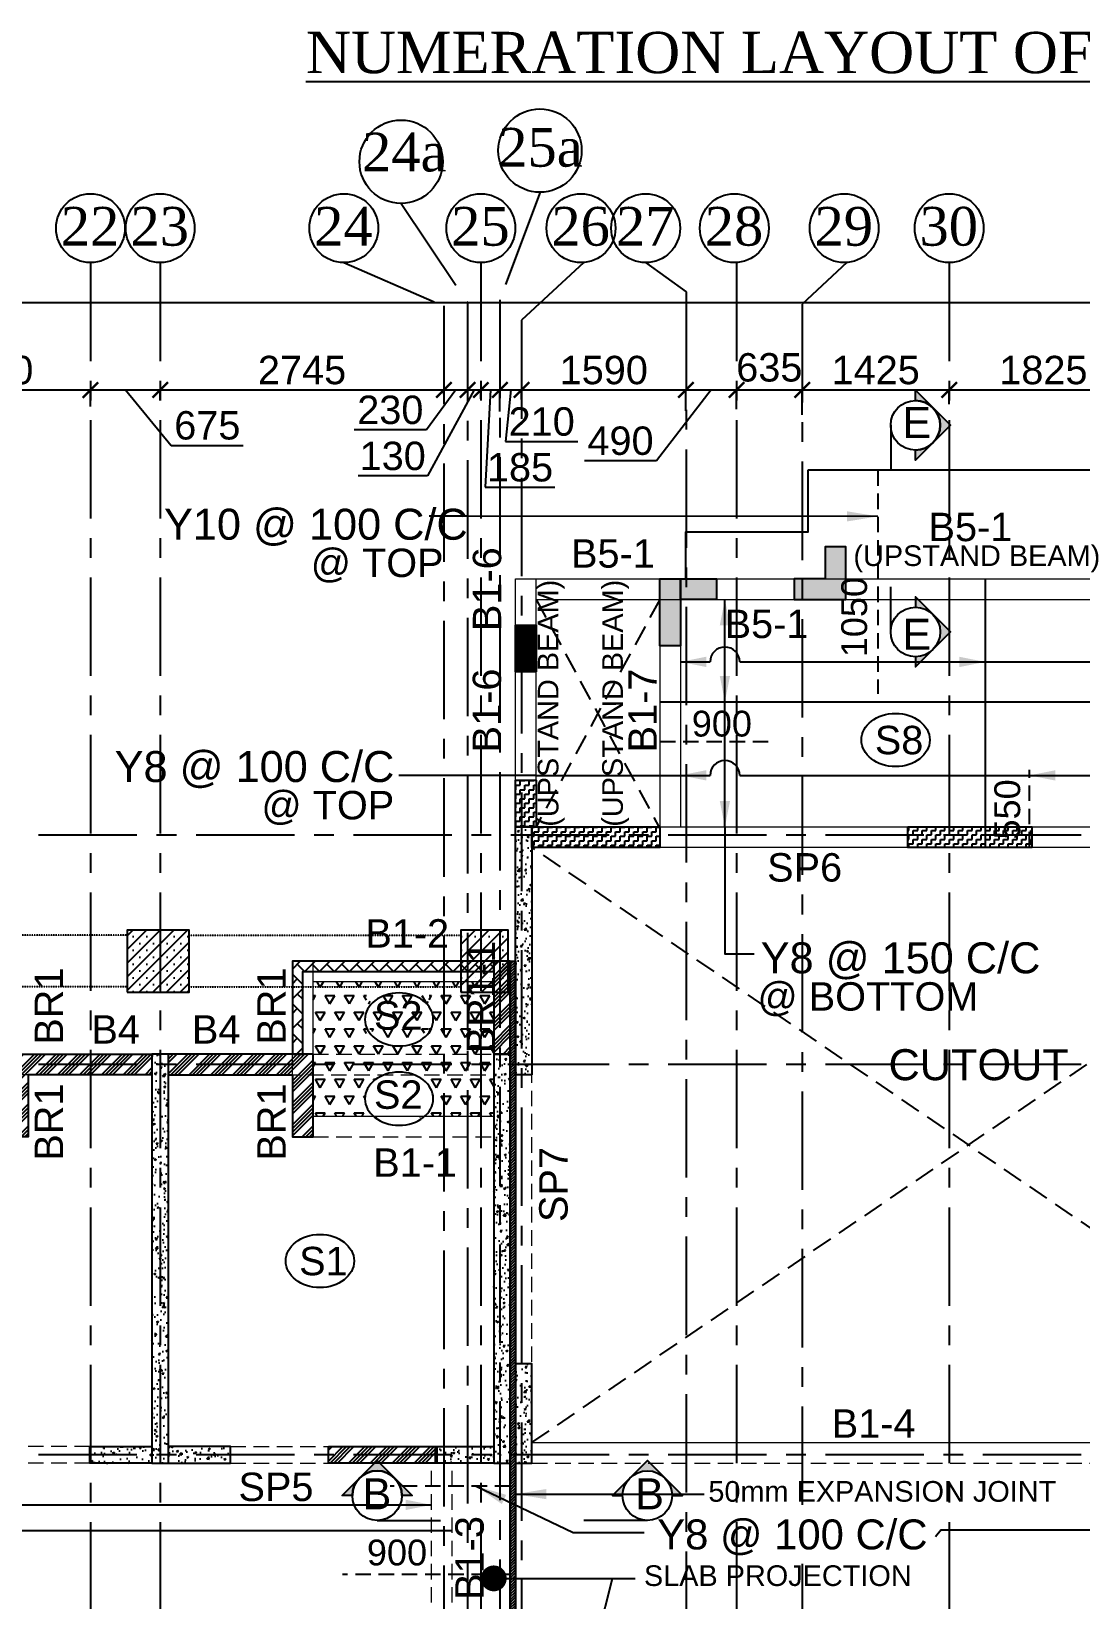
# Model space of a CAD drawing. Header units: inches. Extents: x -1898 to 127651, y -195120 to -109120.
# Drawn here: x 34045 to 44206, y -159604 to -144425 of the extents above; entities that cross this region are included whole.
import ezdxf
from ezdxf.enums import TextEntityAlignment as Align

# ---------------------------------------------------------------- set-up
doc = ezdxf.new("R2010")
doc.units = ezdxf.units.IN
doc.header["$MEASUREMENT"] = 0
for name, pattern in [('CENTER', [50.8, 31.75, -6.35, 6.35, -6.35]), ('DASHED2', [9.525, 6.35, -3.175]), ('Hidden', [3, 2, -1])]:
    doc.linetypes.add(name, pattern=pattern)
for name, color, linetype in [('1', 8, 'Continuous'), ('1 SHEET', 7, 'Continuous'), ('160 R.C. WALL HAT', 8, 'Continuous'), ('160 R.C.WALL', 6, 'Continuous'), ('2', 5, 'Continuous'), ('200 R.C. WALL', 8, 'Continuous'), ('200THK R.C WALL HAT', 253, 'Continuous'), ('4', 4, 'Continuous'), ('5', 2, 'Continuous'), ('AR-Column', 40, 'Continuous'), ('AR-Hidden', 251, 'DASHED2'), ('ARROW', 5, 'Continuous'), ('BAL. PARAPET WALL', 4, 'Continuous'), ('BEAM TEXT', 4, 'Continuous'), ('DIM', 251, 'Continuous'), ('GIRD CIR', 1, 'Continuous'), ('GIRD TEXT', 4, 'Continuous'), ('GRID', 8, 'CENTER'), ('GRID DIM', 4, 'Continuous'), ('JKEC COL', 6, 'Continuous'), ('JKEC COL HAT', 2, 'Continuous'), ('NON S.WALL HATCH', 8, 'Continuous'), ('NON STRUC R.C.WALL', 6, 'Continuous'), ('NON.STRUC.R.C.WALLS', 1, 'Continuous'), ('PARAPET WALL', 4, 'Continuous'), ('SEC TXT', 11, 'Continuous'), ('Section', 1, 'Continuous'), ('SLAB ARROW', 5, 'Continuous'), ('SLAB DIS', 32, 'Continuous'), ('SPANRAL BEAM', 3, 'Continuous'), ('SUNKEN', 8, 'Continuous'), ('TEXT-1', 3, 'Continuous')]:
    doc.layers.add(name, color=color, linetype=linetype)
for name, color, linetype, lineweight in [('BEAMS', 3, 'Continuous', 0), ('SLAB CIR', 1, 'Continuous', 25), ('SLAB REIN', 31, 'Continuous', 0), ('SLAB TXT', 3, 'Continuous', 0), ('text', 4, 'Continuous', 30)]:
    doc.layers.add(name, color=color, linetype=linetype, lineweight=lineweight)
doc.styles.add('T200', font='sanss___.ttf', dxfattribs={"height": 275})
doc.styles.add('T300', font='sanss___.ttf', dxfattribs={"height": 350})
doc.styles.add('T400', font='romantic.ttf')
doc.dimstyles.new('T 300', dxfattribs={"dimtxt": 275, "dimasz": 150, "dimexe": 1, "dimexo": 0, "dimgap": 50, "dimtad": 1, "dimdec": 0, "dimrnd": 5, "dimdsep": 46, "dimtxsty": 'T200', "dimblk": 'ARCHTICK', "dimcen": 2.5, "dimdle": 1, "dimclrd": 5, "dimclre": 253, "dimclrt": 4, "dimadec": 0, "dimazin": 0, "dimtfac": 1, "dimtdec": 0, "dimtmove": 2, "dimatfit": 3, "dimfxl": 0, "dimarcsym": 0})
pattern_1 = [(45, (2346260.05, -275504.5), (-106.066017, 106.066017), []), (45, (2346295.4, -275504.5), (-106.066017, 106.066017), []), (45, (2346330.76, -275504.5), (-106.066017, 106.066017), []), (45, (2346366.12, -275504.5), (-106.066017, 106.066017), [])]
pattern_2 = [(50, (2184721.52, 77472.34), (179.315046, -15.688034), [18.75, -206.25]), (355, (2184721.52, 77472.34), (-34.687833, 188.048033), [15, -165]), (100.4514445, (2184736.47, 77471.03), (144.627212, 172.359998), [15.935048, -175.285528]), (46.1842, (2184721.52, 77522.34), (266.810333, -41.37982), [28.125, -309.375]), (96.635635, (2184743.76, 77518.9), (233.665486, 243.52965), [23.902586, -262.92844]), (351.184164, (2184721.52, 77522.34), (233.665486, 243.52965), [22.5, -247.5]), (21, (2184746.52, 77509.84), (149.226763, -100.654723), [18.75, -206.25]), (326, (2184746.52, 77509.84), (60.828833, 181.287511), [15, -165]), (71.451445, (2184758.96, 77501.45), (210.055594, 80.632788), [15.935047, -175.285528]), (37.5, (2184721.524, 77472.34), (3.0399638, 83.2234635), [0, -163, 0, -167.5, 0, -165.625]), (7.5, (2184721.52, 77472.34), (65.7673844, 98.602928), [0, -95.5, 0, -159.25, 0, -63.125]), (327.5, (2184665.774, 77472.34), (133.455609, -5.638718), [0, -62.5, 0, -195, 0, -258.75]), (317.5, (2184640.77, 77472.34), (145.7965423, 25.0262456), [0, -81.25, 0, -129.5, 0, -183.75])]
pattern_3 = [(0, (2349960.05, -240971.21), (43.75, 43.75), [43.75, -43.75]), (90, (2350003.8, -240971.21), (-43.75, 43.75), [43.75, -43.75])]
pattern_4 = [(45, (-131825.64, 75915.45), (-66.29126, 66.29126), []), (45, (-131759.35, 75915.45), (-66.29126, 66.29126), [0, -93.75])]

# ---------------------------------------------------------------- blocks, each defined once
blk = doc.blocks.new('_ARCHTICK')
at = {"color": 0, "linetype": 'ByBlock', "const_width": 0.15}
blk.add_lwpolyline([(-0.5, -0.5), (0.5, 0.5)], dxfattribs=at)
blk = doc.blocks.new('*D679')
at = {"layer": 'Defpoints', "color": 0}
for p in [(86396, -147049), (3327, -147274, 15), (86396, -147274, 15)]:
    blk.add_point(p, dxfattribs=at)
at = {"layer": 'GRID DIM', "color": 5, "lineweight": -2}
blk.add_line((3326, -147049), (86397, -147049), dxfattribs=at)
at = {"layer": 'GRID DIM', "color": 253, "lineweight": -2}
for p, q in [((3327, -147274), (3327, -147048)), ((86396, -147274), (86396, -147048))]:
    blk.add_line(p, q, dxfattribs=at)
at = {"layer": 'GRID DIM', "color": 5, "lineweight": -2, "xscale": 150, "yscale": 150, "zscale": 150, "rotation": 180}
blk.add_blockref('_ARCHTICK', (3327, -147049), dxfattribs=at)
at = {"layer": 'GRID DIM', "color": 5, "lineweight": -2, "xscale": 150, "yscale": 150, "zscale": 150}
blk.add_blockref('_ARCHTICK', (86396, -147049), dxfattribs=at)
at = {"layer": 'GRID DIM', "color": 4, "insert": (44862, -146857), "char_height": 275, "attachment_point": 5, "style": 'T200'}
blk.add_mtext('83070', dxfattribs=at)
blk = doc.blocks.new('*D700')
at = {"layer": 'Defpoints', "color": 0}
for p in [(32657, -147985, 15), (34617, -147896), (34617, -148057, 15)]:
    blk.add_point(p, dxfattribs=at)
at = {"layer": 'GRID DIM', "color": 5, "lineweight": -2}
blk.add_line((32656, -147896), (34618, -147896), dxfattribs=at)
at = {"layer": 'GRID DIM', "color": 253, "lineweight": -2}
for p, q in [((32657, -147985), (32657, -147895)), ((34617, -148057), (34617, -147895))]:
    blk.add_line(p, q, dxfattribs=at)
at = {"layer": 'GRID DIM', "color": 5, "lineweight": -2, "xscale": 150, "yscale": 150, "zscale": 150, "rotation": 180}
blk.add_blockref('_ARCHTICK', (32657, -147896), dxfattribs=at)
at = {"layer": 'GRID DIM', "color": 5, "lineweight": -2, "xscale": 150, "yscale": 150, "zscale": 150}
blk.add_blockref('_ARCHTICK', (34617, -147896), dxfattribs=at)
at = {"layer": 'GRID DIM', "color": 4, "insert": (33637, -147705), "char_height": 275, "attachment_point": 5, "style": 'T200'}
blk.add_mtext('1960', dxfattribs=at)
blk = doc.blocks.new('*D701')
at = {"layer": 'Defpoints', "color": 0}
for p in [(35292, -147896), (34617, -148057, 15), (35292, -147997, 15)]:
    blk.add_point(p, dxfattribs=at)
at = {"layer": 'GRID DIM', "color": 5, "lineweight": -2}
for p, q in [((34616, -147896), (35293, -147896)), ((34955, -147896), (35400, -148432)), ((35400, -148432), (36097, -148432))]:
    blk.add_line(p, q, dxfattribs=at)
at = {"layer": 'GRID DIM', "color": 253, "lineweight": -2}
for p, q in [((34617, -148057), (34617, -147895)), ((35292, -147997), (35292, -147895))]:
    blk.add_line(p, q, dxfattribs=at)
at = {"layer": 'GRID DIM', "color": 5, "lineweight": -2, "xscale": 150, "yscale": 150, "zscale": 150, "rotation": 180}
blk.add_blockref('_ARCHTICK', (34617, -147896), dxfattribs=at)
at = {"layer": 'GRID DIM', "color": 5, "lineweight": -2, "xscale": 150, "yscale": 150, "zscale": 150}
blk.add_blockref('_ARCHTICK', (35292, -147896), dxfattribs=at)
at = {"layer": 'GRID DIM', "color": 4, "insert": (35749, -148240), "char_height": 275, "attachment_point": 5, "style": 'T200'}
blk.add_mtext('675', dxfattribs=at)
blk = doc.blocks.new('*D702')
at = {"layer": 'Defpoints', "color": 0}
for p in [(38040, -147896), (38040, -147937, 15), (35292, -147997, 15)]:
    blk.add_point(p, dxfattribs=at)
at = {"layer": 'GRID DIM', "color": 5, "lineweight": -2}
blk.add_line((35291, -147896), (38041, -147896), dxfattribs=at)
at = {"layer": 'GRID DIM', "color": 253, "lineweight": -2}
for p, q in [((35292, -147997), (35292, -147895)), ((38040, -147937), (38040, -147895))]:
    blk.add_line(p, q, dxfattribs=at)
at = {"layer": 'GRID DIM', "color": 5, "lineweight": -2, "xscale": 150, "yscale": 150, "zscale": 150, "rotation": 180}
blk.add_blockref('_ARCHTICK', (35292, -147896), dxfattribs=at)
at = {"layer": 'GRID DIM', "color": 5, "lineweight": -2, "xscale": 150, "yscale": 150, "zscale": 150}
blk.add_blockref('_ARCHTICK', (38040, -147896), dxfattribs=at)
at = {"layer": 'GRID DIM', "color": 4, "insert": (36666, -147705), "char_height": 275, "attachment_point": 5, "style": 'T200'}
blk.add_mtext('2745', dxfattribs=at)
blk = doc.blocks.new('*D703')
at = {"layer": 'Defpoints', "color": 0}
for p in [(38040, -147937, 15), (38270, -147896), (38270, -147918, 15)]:
    blk.add_point(p, dxfattribs=at)
at = {"layer": 'GRID DIM', "color": 5, "lineweight": -2}
for p, q in [((38155, -147896), (37870, -148281)), ((38039, -147896), (38271, -147896)), ((37870, -148281), (37172, -148281))]:
    blk.add_line(p, q, dxfattribs=at)
at = {"layer": 'GRID DIM', "color": 253, "lineweight": -2}
for p, q in [((38040, -147937), (38040, -147895)), ((38270, -147918), (38270, -147895))]:
    blk.add_line(p, q, dxfattribs=at)
at = {"layer": 'GRID DIM', "color": 5, "lineweight": -2, "xscale": 150, "yscale": 150, "zscale": 150, "rotation": 180}
blk.add_blockref('_ARCHTICK', (38040, -147896), dxfattribs=at)
at = {"layer": 'GRID DIM', "color": 5, "lineweight": -2, "xscale": 150, "yscale": 150, "zscale": 150}
blk.add_blockref('_ARCHTICK', (38270, -147896), dxfattribs=at)
at = {"layer": 'GRID DIM', "color": 4, "insert": (37521, -148090), "char_height": 275, "attachment_point": 5, "style": 'T200'}
blk.add_mtext('230', dxfattribs=at)
blk = doc.blocks.new('*D704')
at = {"layer": 'Defpoints', "color": 0}
for p in [(38270, -147918, 15), (38397, -147896), (38397, -147983, 15)]:
    blk.add_point(p, dxfattribs=at)
at = {"layer": 'GRID DIM', "color": 5, "lineweight": -2}
for p, q in [((38333, -147896), (37881, -148728)), ((38269, -147896), (38398, -147896)), ((37881, -148728), (37208, -148728))]:
    blk.add_line(p, q, dxfattribs=at)
at = {"layer": 'GRID DIM', "color": 253, "lineweight": -2}
for p, q in [((38270, -147918), (38270, -147895)), ((38397, -147983), (38397, -147895))]:
    blk.add_line(p, q, dxfattribs=at)
at = {"layer": 'GRID DIM', "color": 5, "lineweight": -2, "xscale": 150, "yscale": 150, "zscale": 150, "rotation": 180}
blk.add_blockref('_ARCHTICK', (38270, -147896), dxfattribs=at)
at = {"layer": 'GRID DIM', "color": 5, "lineweight": -2, "xscale": 150, "yscale": 150, "zscale": 150}
blk.add_blockref('_ARCHTICK', (38397, -147896), dxfattribs=at)
at = {"layer": 'GRID DIM', "color": 4, "insert": (37544, -148536), "char_height": 275, "attachment_point": 5, "style": 'T200'}
blk.add_mtext('130', dxfattribs=at)
blk = doc.blocks.new('*D705')
at = {"layer": 'Defpoints', "color": 0}
for p in [(38397, -147983, 15), (38582, -147896), (38582, -148105, 15)]:
    blk.add_point(p, dxfattribs=at)
at = {"layer": 'GRID DIM', "color": 5, "lineweight": -2}
for p, q in [((38396, -147896), (38583, -147896)), ((38490, -147896), (38440, -148838)), ((38440, -148838), (39115, -148838))]:
    blk.add_line(p, q, dxfattribs=at)
at = {"layer": 'GRID DIM', "color": 253, "lineweight": -2}
for p, q in [((38397, -147983), (38397, -147895)), ((38582, -148105), (38582, -147895))]:
    blk.add_line(p, q, dxfattribs=at)
at = {"layer": 'GRID DIM', "color": 5, "lineweight": -2, "xscale": 150, "yscale": 150, "zscale": 150, "rotation": 180}
blk.add_blockref('_ARCHTICK', (38397, -147896), dxfattribs=at)
at = {"layer": 'GRID DIM', "color": 5, "lineweight": -2, "xscale": 150, "yscale": 150, "zscale": 150}
blk.add_blockref('_ARCHTICK', (38582, -147896), dxfattribs=at)
at = {"layer": 'GRID DIM', "color": 4, "insert": (38777, -148646), "char_height": 275, "attachment_point": 5, "style": 'T200'}
blk.add_mtext('185', dxfattribs=at)
blk = doc.blocks.new('*D706')
at = {"layer": 'Defpoints', "color": 0}
for p in [(38792, -147896), (38792, -147988, 15), (38582, -148105, 15)]:
    blk.add_point(p, dxfattribs=at)
at = {"layer": 'GRID DIM', "color": 5, "lineweight": -2}
for p, q in [((38581, -147896), (38793, -147896)), ((38687, -147896), (38637, -148394)), ((38637, -148394), (39336, -148394))]:
    blk.add_line(p, q, dxfattribs=at)
at = {"layer": 'GRID DIM', "color": 253, "lineweight": -2}
for p, q in [((38582, -148105), (38582, -147895)), ((38792, -147988), (38792, -147895))]:
    blk.add_line(p, q, dxfattribs=at)
at = {"layer": 'GRID DIM', "color": 5, "lineweight": -2, "xscale": 150, "yscale": 150, "zscale": 150, "rotation": 180}
blk.add_blockref('_ARCHTICK', (38582, -147896), dxfattribs=at)
at = {"layer": 'GRID DIM', "color": 5, "lineweight": -2, "xscale": 150, "yscale": 150, "zscale": 150}
blk.add_blockref('_ARCHTICK', (38792, -147896), dxfattribs=at)
at = {"layer": 'GRID DIM', "color": 4, "insert": (38987, -148203), "char_height": 275, "attachment_point": 5, "style": 'T200'}
blk.add_mtext('210', dxfattribs=at)
blk = doc.blocks.new('*D707')
at = {"layer": 'Defpoints', "color": 0}
for p in [(38792, -147988, 15), (40384, -147896), (40384, -148098, 15)]:
    blk.add_point(p, dxfattribs=at)
at = {"layer": 'GRID DIM', "color": 5, "lineweight": -2}
blk.add_line((38791, -147896), (40385, -147896), dxfattribs=at)
at = {"layer": 'GRID DIM', "color": 253, "lineweight": -2}
for p, q in [((38792, -147988), (38792, -147895)), ((40384, -148098), (40384, -147895))]:
    blk.add_line(p, q, dxfattribs=at)
at = {"layer": 'GRID DIM', "color": 5, "lineweight": -2, "xscale": 150, "yscale": 150, "zscale": 150, "rotation": 180}
blk.add_blockref('_ARCHTICK', (38792, -147896), dxfattribs=at)
at = {"layer": 'GRID DIM', "color": 5, "lineweight": -2, "xscale": 150, "yscale": 150, "zscale": 150}
blk.add_blockref('_ARCHTICK', (40384, -147896), dxfattribs=at)
at = {"layer": 'GRID DIM', "color": 4, "insert": (39588, -147705), "char_height": 275, "attachment_point": 5, "style": 'T200'}
blk.add_mtext('1590', dxfattribs=at)
blk = doc.blocks.new('*D708')
at = {"layer": 'Defpoints', "color": 0}
for p in [(40873, -147896), (40384, -148098, 15), (40873, -148083, 15)]:
    blk.add_point(p, dxfattribs=at)
at = {"layer": 'GRID DIM', "color": 5, "lineweight": -2}
for p, q in [((40628, -147896), (40100, -148581)), ((40383, -147896), (40874, -147896)), ((40100, -148581), (39400, -148581))]:
    blk.add_line(p, q, dxfattribs=at)
at = {"layer": 'GRID DIM', "color": 253, "lineweight": -2}
for p, q in [((40384, -148098), (40384, -147895)), ((40873, -148083), (40873, -147895))]:
    blk.add_line(p, q, dxfattribs=at)
at = {"layer": 'GRID DIM', "color": 5, "lineweight": -2, "xscale": 150, "yscale": 150, "zscale": 150, "rotation": 180}
blk.add_blockref('_ARCHTICK', (40384, -147896), dxfattribs=at)
at = {"layer": 'GRID DIM', "color": 5, "lineweight": -2, "xscale": 150, "yscale": 150, "zscale": 150}
blk.add_blockref('_ARCHTICK', (40873, -147896), dxfattribs=at)
at = {"layer": 'GRID DIM', "color": 4, "insert": (39750, -148389), "char_height": 275, "attachment_point": 5, "style": 'T200'}
blk.add_mtext('490', dxfattribs=at)
blk = doc.blocks.new('*D709')
at = {"layer": 'Defpoints', "color": 0}
for p in [(41509, -147896), (40873, -148083, 15), (41509, -148137, 15)]:
    blk.add_point(p, dxfattribs=at)
at = {"layer": 'GRID DIM', "color": 5, "lineweight": -2}
blk.add_line((40872, -147896), (41510, -147896), dxfattribs=at)
at = {"layer": 'GRID DIM', "color": 253, "lineweight": -2}
for p, q in [((40873, -148083), (40873, -147895)), ((41509, -148137), (41509, -147895))]:
    blk.add_line(p, q, dxfattribs=at)
at = {"layer": 'GRID DIM', "color": 5, "lineweight": -2, "xscale": 150, "yscale": 150, "zscale": 150, "rotation": 180}
blk.add_blockref('_ARCHTICK', (40873, -147896), dxfattribs=at)
at = {"layer": 'GRID DIM', "color": 5, "lineweight": -2, "xscale": 150, "yscale": 150, "zscale": 150}
blk.add_blockref('_ARCHTICK', (41509, -147896), dxfattribs=at)
at = {"layer": 'GRID DIM', "color": 4, "insert": (41191, -147679), "char_height": 275, "attachment_point": 5, "style": 'T200'}
blk.add_mtext('635', dxfattribs=at)
blk = doc.blocks.new('*D710')
at = {"layer": 'Defpoints', "color": 0}
for p in [(42933, -147896), (41509, -148137, 15), (42933, -148034, 15)]:
    blk.add_point(p, dxfattribs=at)
at = {"layer": 'GRID DIM', "color": 5, "lineweight": -2}
blk.add_line((41508, -147896), (42934, -147896), dxfattribs=at)
at = {"layer": 'GRID DIM', "color": 253, "lineweight": -2}
for p, q in [((41509, -148137), (41509, -147895)), ((42933, -148034), (42933, -147895))]:
    blk.add_line(p, q, dxfattribs=at)
at = {"layer": 'GRID DIM', "color": 5, "lineweight": -2, "xscale": 150, "yscale": 150, "zscale": 150, "rotation": 180}
blk.add_blockref('_ARCHTICK', (41509, -147896), dxfattribs=at)
at = {"layer": 'GRID DIM', "color": 5, "lineweight": -2, "xscale": 150, "yscale": 150, "zscale": 150}
blk.add_blockref('_ARCHTICK', (42933, -147896), dxfattribs=at)
at = {"layer": 'GRID DIM', "color": 4, "insert": (42221, -147705), "char_height": 275, "attachment_point": 5, "style": 'T200'}
blk.add_mtext('1425', dxfattribs=at)
blk = doc.blocks.new('*D711')
at = {"layer": 'Defpoints', "color": 0}
for p in [(44756, -147896), (42933, -148034, 15), (44756, -148049, 15)]:
    blk.add_point(p, dxfattribs=at)
at = {"layer": 'GRID DIM', "color": 5, "lineweight": -2}
blk.add_line((42932, -147896), (44757, -147896), dxfattribs=at)
at = {"layer": 'GRID DIM', "color": 253, "lineweight": -2}
for p, q in [((42933, -148034), (42933, -147895)), ((44756, -148049), (44756, -147895))]:
    blk.add_line(p, q, dxfattribs=at)
at = {"layer": 'GRID DIM', "color": 5, "lineweight": -2, "xscale": 150, "yscale": 150, "zscale": 150, "rotation": 180}
blk.add_blockref('_ARCHTICK', (42933, -147896), dxfattribs=at)
at = {"layer": 'GRID DIM', "color": 5, "lineweight": -2, "xscale": 150, "yscale": 150, "zscale": 150}
blk.add_blockref('_ARCHTICK', (44756, -147896), dxfattribs=at)
at = {"layer": 'GRID DIM', "color": 4, "insert": (43845, -147705), "char_height": 275, "attachment_point": 5, "style": 'T200'}
blk.add_mtext('1825', dxfattribs=at)
blk = doc.blocks.new('A$C02F31347')
at = {"layer": '5', "linetype": 'Continuous', "ltscale": 0.01}
for p, q in [((-5168, 0), (-5275, -138, 7)), ((-5168, 0), (0, 0)), ((0, 0), (0, -236))]:
    blk.add_line(p, q, dxfattribs=at)
blk = doc.blocks.new('A$C02A55DAE')
at = {"layer": 'NON S.WALL HATCH'}
h = blk.add_hatch(dxfattribs=at)
h.set_pattern_fill('SACNCR', color=256, scale=1000)
h.set_pattern_definition(pattern_4)
h.paths.add_polyline_path([(29810, 600), (30410, 600), (30410, 1200), (29810, 1200)])
h = blk.add_hatch(dxfattribs=at)
h.set_pattern_fill('SACNCR', color=256, scale=1000)
h.set_pattern_definition(pattern_4)
h.paths.add_polyline_path([(33040, 600), (33500, 600), (33500, 1200), (33040, 1200)])
at = {"layer": 'AR-Column', "color": 4, "elevation": -29}
for points in [[(29810, 600), (30410, 600), (30410, 1200), (29810, 1200)], [(33040, 600), (33500, 600), (33500, 1200), (33040, 1200)]]:
    blk.add_lwpolyline(points, close=True, dxfattribs=at)
at = {"layer": 'AR-Hidden', "ltscale": 0.009}
for p, q in [((29816, 1150, -29), (27106, 1150, -29)), ((30404, 1150, -29), (33040, 1150, -29)), ((29816, 650, -29), (27106, 650, -29)), ((30404, 650, -29), (33040, 650, -29))]:
    blk.add_line(p, q, dxfattribs=at)

msp = doc.modelspace()

# ---------------------------------------------------------------- hatches: boundary and pattern name
at = {"layer": '160 R.C. WALL HAT'}
h = msp.add_hatch(dxfattribs=at)
h.set_pattern_fill('AR-CONC', color=256, scale=25)
h.set_pattern_definition(pattern_2)
h.paths.add_polyline_path([(38732.4, -154523.5), (38892.4, -154523.5), (38892.4, -152123.6), (38732.4, -152123.6)])
h = msp.add_hatch(dxfattribs=at)
h.set_pattern_fill('AR-CONC', color=256, scale=25)
h.set_pattern_definition(pattern_2)
h.paths.add_polyline_path([(35372.4, -154323.5), (35212.4, -154323.5), (35212.4, -158283.5), (35372.4, -158283.5)])
h = msp.add_hatch(dxfattribs=at)
h.set_pattern_fill('AR-CONC', color=256, scale=25)
h.set_pattern_definition(pattern_2)
h.paths.add_polyline_path([(38682.4, -154323.5), (38522.4, -154323.5), (38522.4, -158283.5), (38682.4, -158283.5)])
h = msp.add_hatch(dxfattribs=at)
h.set_pattern_fill('AR-CONC', color=256, scale=25)
h.set_pattern_definition(pattern_2)
h.paths.add_polyline_path([(38892.4, -157323.5), (38732.4, -157323.5), (38732.4, -158283.5), (38892.4, -158283.5)])
h = msp.add_hatch(dxfattribs=at)
h.set_pattern_fill('AR-CONC', color=256, scale=25)
h.set_pattern_definition(pattern_2)
h.paths.add_polyline_path([(34612.4, -158123.5), (34612.4, -158283.5), (35212.4, -158283.5), (35212.4, -158123.5)])
h = msp.add_hatch(dxfattribs=at)
h.set_pattern_fill('AR-CONC', color=256, scale=25)
h.set_pattern_definition(pattern_2)
h.paths.add_polyline_path([(35972.4, -158283.5), (35972.4, -158123.5), (35372.4, -158123.5), (35372.4, -158283.5)])
h = msp.add_hatch(dxfattribs=at)
h.set_pattern_fill('AR-CONC', color=256, scale=25)
h.set_pattern_definition(pattern_2)
h.paths.add_polyline_path([(37959.3, -158123.5), (38522.4, -158123.5), (38522.4, -158283.5), (37959.3, -158283.5)])
at = {"layer": '2'}
h = msp.add_hatch(dxfattribs=at)
h.set_pattern_fill('ANSI31', color=2)
h.set_pattern_definition([(45, (-6e-11, -35133.29819), (-0.08838834765, 0.08838834765), [])])
h.paths.add_polyline_path([(38932.4, -150623.6), (38732.4, -150623.6), (38732.4, -150173.6), (38932.4, -150173.6)])
h = msp.add_hatch(dxfattribs=at)
h.set_pattern_fill('ANSI31', color=1, scale=150, style=0)
h.set_pattern_definition([(45, (210, -35133.298), (-13.2582521, 13.2582521), [])])
h.paths.add_polyline_path([(38682.4, -153423.5), (38732.4, -153423.5), (38732.4, -160083.5), (38682.4, -160083.5)])
at = {"layer": '200THK R.C WALL HAT'}
h = msp.add_hatch(dxfattribs=at)
h.set_pattern_fill('ZIGZAG', color=256, scale=350, style=0)
h.set_pattern_definition(pattern_3)
h.paths.add_polyline_path([(38932.4, -152123.6), (38732.4, -152123.6), (38732.4, -151673.6), (38932.4, -151673.6)])
h = msp.add_hatch(dxfattribs=at)
h.set_pattern_fill('ZIGZAG', color=256, scale=350, style=0)
h.set_pattern_definition([(0, (2184721.524, 77472.34), (43.75, 43.75), [43.75, -43.75]), (90, (2184765.274, 77472.34), (-43.75, 43.75), [43.75, -43.75])])
h.paths.add_polyline_path([(38892.4, -152123.6), (40131.7, -152123.6), (40131.7, -152323.6), (38892.4, -152323.6)])
h = msp.add_hatch(dxfattribs=at)
h.set_pattern_fill('ZIGZAG', color=256, scale=350, style=0)
h.set_pattern_definition(pattern_3)
h.paths.add_polyline_path([(42532.1, -152123.6), (43731.7, -152123.6), (43731.7, -152323.6), (42532.1, -152323.6)])
at = {"layer": 'BAL. PARAPET WALL'}
h = msp.add_hatch(dxfattribs=at)
h.set_pattern_fill('AR-HBONE', color=256, angle=-90, style=0)
h.set_pattern_definition([(315, (535203.72, 1971634.79), (143.684098, -4e-14), [304.8, -101.6]), (45, (535275.56, 1971562.95), (143.684098, -4e-14), [304.8, -101.6])])
h.paths.add_polyline_path([(38522.4, -153523.5), (38522.4, -153423.5), (36572.4, -153423.5), (36572.4, -154323.5), (36672.4, -154323.5), (36672.4, -153523.5)])
at = {"layer": 'JKEC COL HAT'}
for points in [[(41432.4, -149923.6), (41932.8, -149923.6), (41932.8, -149413.6), (41732.8, -149413.6), (41732.8, -149723.6), (41432.4, -149723.6)], [(40330.5, -150373.6), (40130.9, -150373.6), (40130.9, -149723.6), (40330.5, -149723.6)], [(40330.5, -149723.6), (40680.9, -149723.6), (40680.9, -149923.6), (40330.5, -149923.6)]]:
    msp.add_hatch(color=256, dxfattribs=at).paths.add_polyline_path(points)
at = {"layer": 'NON STRUC R.C.WALL'}
h = msp.add_hatch(dxfattribs=at)
h.set_pattern_fill('ANSI34', color=1, scale=200)
h.set_pattern_definition([(45, (2352880.05, -275544.5), (-106.066017, 106.066017), []), (45, (2352915.4, -275544.5), (-106.066017, 106.066017), []), (45, (2352950.76, -275544.5), (-106.066017, 106.066017), []), (45, (2352986.12, -275544.5), (-106.066017, 106.066017), [])])
h.paths.add_polyline_path([(38522.4, -154323.5), (38682.4, -154323.5), (38682.4, -153423.5), (38522.4, -153423.5)])
h = msp.add_hatch(dxfattribs=at)
h.set_pattern_fill('ANSI34', color=1, scale=200)
h.set_pattern_definition(pattern_1)
h.paths.add_polyline_path([(35212.4, -154523.5), (34012.4, -154523.5), (34012.4, -155123.5), (33812.4, -155123.5), (33812.4, -154323.5), (35212.4, -154323.5)])
h = msp.add_hatch(dxfattribs=at)
h.set_pattern_fill('ANSI34', color=1, scale=200)
h.set_pattern_definition(pattern_1)
h.paths.add_polyline_path([(35372.4, -154523.5), (36572.4, -154523.5), (36572.4, -155123.5), (36772.4, -155123.5), (36772.4, -154323.5), (35372.4, -154323.5)])
h = msp.add_hatch(dxfattribs=at)
h.set_pattern_fill('ANSI34', color=1, scale=200)
h.set_pattern_definition(pattern_1)
h.paths.add_polyline_path([(36922.4, -158123.5), (37972.4, -158123.5), (37972.4, -158283.5), (36922.4, -158283.5)])
at = {"layer": 'Section'}
h = msp.add_hatch(color=30, dxfattribs=at)
edge = h.paths.add_edge_path()
edge.add_line((42606.1, -147998.3), (42606.1, -147899))
edge.add_line((42606.1, -147899), (42945.1, -148238))
edge.add_line((42945.1, -148238), (42606.1, -148577))
edge.add_line((42606.1, -148577), (42606.1, -148477.7))
edge.add_arc((42606.1, -148238), 239.7, 270, 450)
h = msp.add_hatch(color=30, dxfattribs=at)
edge = h.paths.add_edge_path()
edge.add_line((42606.1, -150478), (42606.1, -150577.3))
edge.add_line((42606.1, -150577.3), (42945.1, -150238.3))
edge.add_line((42945.1, -150238.3), (42606.1, -149899.3))
edge.add_line((42606.1, -149899.3), (42606.1, -149998.6))
edge.add_arc((42606.1, -150238.3), 239.7, -90, 90, ccw=False)
h = msp.add_hatch(color=30, dxfattribs=at)
edge = h.paths.add_edge_path()
edge.add_line((37153.3, -158597.1), (37054, -158597.1))
edge.add_line((37054, -158597.1), (37393, -158258.1))
edge.add_line((37393, -158258.1), (37732, -158597.1))
edge.add_line((37732, -158597.1), (37632.7, -158597.1))
edge.add_arc((37393, -158597.1), 239.7, 0, 180)
h = msp.add_hatch(color=30, dxfattribs=at)
edge = h.paths.add_edge_path()
edge.add_line((40249.7, -158597.1), (40349, -158597.1))
edge.add_line((40349, -158597.1), (40010, -158258.1))
edge.add_line((40010, -158258.1), (39671, -158597.1))
edge.add_line((39671, -158597.1), (39770.3, -158597.1))
edge.add_arc((40010, -158597.1), 239.7, 0, 180, ccw=False)
at = {"layer": 'SUNKEN'}
h = msp.add_hatch(dxfattribs=at)
h.set_pattern_fill('TRIANG', color=256, scale=500)
h.set_pattern_definition([(60, (2301842.9, -380682.11), (-93.75, 162.379763), [93.75, -93.75]), (120, (2301842.9, -380682.11), (-187.5, 1e-07), [93.75, -93.75]), (0, (2301796.02, -380600.92), (93.75, 162.379763), [93.75, -93.75])])
edge = h.paths.add_edge_path(flags=16)
edge.add_ellipse((37606.3, -153949.2), major_axis=(331, 0), ratio=0.77685, start_angle=0, end_angle=360, ccw=False)
h.paths.add_polyline_path([(37290.9, -154167.3), (37896, -154167.3), (37896, -153736.1), (37290.9, -153736.1)], flags=16)
h.paths.add_polyline_path([(37460.2, -154525.1), (37464.7, -154523.5), (36772.4, -154523.5), (36772.4, -154923.5), (37411.2, -154923.5), (37404.4, -154959.6), (37394.1, -154953.2), (37384.2, -154946.5), (37374.6, -154939.5), (37365.4, -154932.2), (37356.6, -154924.6), (37348.1, -154916.7), (37340.1, -154908.6), (37332.5, -154900.3), (37325.3, -154891.7), (37318.6, -154882.9), (37312.3, -154873.9), (37306.5, -154864.8), (37301.2, -154855.4), (37296.3, -154845.9), (37292, -154836.3), (37288.1, -154826.5), (37284.7, -154816.6), (37281.9, -154806.6), (37279.5, -154796.6), (37277.7, -154786.4), (37276.4, -154776.3), (37275.6, -154766.1), (37275.3, -154755.8), (37275.6, -154745.6), (37276.4, -154735.4), (37277.7, -154725.2), (37279.5, -154715.1), (37281.9, -154705), (37284.7, -154695.1), (37288.1, -154685.2), (37292, -154675.4), (37296.3, -154665.8), (37301.2, -154656.2), (37306.5, -154646.9), (37312.3, -154637.7), (37318.6, -154628.7), (37325.3, -154620), (37332.5, -154611.4), (37340.1, -154603), (37348.1, -154594.9), (37356.6, -154587.1), (37365.4, -154579.5), (37374.6, -154572.2), (37384.2, -154565.2), (37394.1, -154558.5), (37404.4, -154552.1), (37415, -154546), (37425.9, -154540.3), (37437.1, -154534.9), (37448.5, -154529.8)])
h.paths.add_polyline_path([(38522.4, -154323.5), (38522.4, -153623.5), (36772.4, -153623.5), (36772.4, -154323.5)])
h.paths.add_polyline_path([(38522.4, -154523.5), (38522.4, -154323.5), (36772.4, -154323.5), (36772.4, -154523.5)])
h.paths.add_polyline_path([(38522.4, -154963.5), (38522.4, -154523.5), (37748, -154523.5), (37752.5, -154525.1), (37764.2, -154529.8), (37775.6, -154534.9), (37786.8, -154540.3), (37797.7, -154546), (37808.3, -154552.1), (37818.5, -154558.5), (37828.5, -154565.2), (37838.1, -154572.2), (37847.3, -154579.5), (37856.1, -154587.1), (37864.5, -154594.9), (37872.6, -154603), (37880.2, -154611.4), (37887.4, -154620), (37894.1, -154628.7), (37900.4, -154637.7), (37906.2, -154646.9), (37911.5, -154656.2), (37916.4, -154665.8), (37920.7, -154675.4), (37924.6, -154685.2), (37928, -154695.1), (37930.8, -154705), (37933.2, -154715.1), (37935, -154725.2), (37936.3, -154735.4), (37937.1, -154745.6), (37937.3, -154755.8), (37937.1, -154766.1), (37936.3, -154776.3), (37935, -154786.4), (37933.2, -154796.6), (37930.8, -154806.6), (37928, -154816.6), (37924.6, -154826.5), (37920.7, -154836.3), (37916.4, -154845.9), (37911.5, -154855.4), (37906.2, -154864.8), (37900.4, -154873.9), (37894.1, -154882.9), (37887.4, -154891.7), (37880.2, -154900.3), (37872.6, -154908.6), (37864.5, -154916.7), (37856.1, -154924.6), (37847.3, -154932.2), (37838.1, -154939.5), (37828.5, -154946.5), (37818.5, -154953.2), (37808.3, -154959.6), (37801.5, -154923.5), (38522.4, -154923.5)])

# ---------------------------------------------------------------- linework, layer by layer
at = {"layer": '1', "linetype": 'Hidden', "ltscale": 100}
for p, q in [((40130.9, -149923.6, 14.7), (38932.3, -152123.6, 14.7)), ((38932.9, -149923.6, 14.7), (40122.3, -152123.6, 14.7)), ((38892.4, -158083.5, 14.7), (47350.9, -152323.6, 14.7)), ((47351, -158083.5, 14.7), (38892.4, -152323.6, 14.7))]:
    msp.add_line(p, q, dxfattribs=at)
at = {"layer": '160 R.C.WALL', "elevation": 14.7}
for points in [[(38932.4, -152123.6), (38732.4, -152123.6), (38732.4, -151673.6), (38932.4, -151673.6)], [(38892.4, -154523.5), (38732.4, -154523.5), (38732.4, -152123.6), (38892.4, -152123.6)], [(35212.4, -158283.5), (35372.4, -158283.5), (35372.4, -154323.5), (35212.4, -154323.5)], [(38522.4, -158283.5), (38682.4, -158283.5), (38682.4, -154323.5), (38522.4, -154323.5)], [(38732.4, -158283.5), (38892.4, -158283.5), (38892.4, -157323.5), (38732.4, -157323.5)], [(37959.3, -158123.5), (38522.4, -158123.5), (38522.4, -158283.5), (37959.3, -158283.5)]]:
    msp.add_lwpolyline(points, close=True, dxfattribs=at)
for points in [[(35212.4, -158283.5), (34612.4, -158283.5), (34612.4, -158123.5), (35212.4, -158123.5)], [(35372.4, -158283.5), (35972.4, -158283.5), (35972.4, -158123.5), (35372.4, -158123.5)]]:
    msp.add_lwpolyline(points, dxfattribs=at)
at = {"layer": '2', "color": 5, "elevation": 14.7}
msp.add_lwpolyline([(40761.1, -152123.6), (40761.1, -153352.5), (41043.7, -153352.5)], dxfattribs=at)
at = {"layer": '2', "color": 1, "elevation": 14.7}
msp.add_lwpolyline([(38682.4, -153423.5), (38732.4, -153423.5), (38732.4, -160083.5), (38682.4, -160083.5)], close=True, dxfattribs=at)
at = {"layer": '2', "color": 7}
for points in [[(40811.1, -150173.6, 14.7), (40761.1, -149923.6, 14.7), (40711.1, -150173.6, 14.7)], [(40581, -150477.7, 14.7), (40331, -150527.7, 14.7), (40581, -150577.7, 14.7)], [(43032.1, -150478.3, 14.7), (43282.1, -150528.3, 14.7), (43032.1, -150578.3, 14.7)], [(40811.1, -150663.1, 14.7), (40761.1, -150913.1, 14.7), (40711.1, -150663.1, 14.7)], [(40581, -151575.9, 14.7), (40331, -151625.9, 14.7), (40581, -151675.9, 14.7)], [(43959.8, -151576.5, 14.7), (43709.8, -151626.5, 14.7), (43959.8, -151676.5, 14.7)], [(40811.1, -151873.6, 14.7), (40761.1, -152123.6, 14.7), (40711.1, -151873.6, 14.7)], [(37669.3, -158637, 14.7), (37919.3, -158687, 14.7), (37669.3, -158737, 14.7)]]:
    msp.add_solid(points, dxfattribs=at)
at = {"layer": '200 R.C. WALL', "color": 6, "elevation": 14.7}
for points in [[(38892.4, -152123.6), (40131.7, -152123.6), (40131.7, -152323.6), (38892.4, -152323.6)], [(42532.1, -152123.6), (43731.7, -152123.6), (43731.7, -152323.6), (42532.1, -152323.6)]]:
    msp.add_lwpolyline(points, close=True, dxfattribs=at)
at = {"layer": '4'}
msp.add_line((44700.5, -148673.6, 14.7), (41562.7, -148673.6, 14.7), dxfattribs=at)
at = {"layer": '4', "elevation": 14.7}
msp.add_lwpolyline([(41562.7, -148673.6), (41562.7, -149273.6), (40380.9, -149273.6), (40380.9, -149723.6)], dxfattribs=at)
at = {"layer": '5', "linetype": 'Hidden', "ltscale": 75}
for p, q in [((42243, -148673.6, 14.7), (42243, -150836.7, 14.7)), ((40131.3, -151296.9, 14.7), (41231.3, -151296.9, 14.7)), ((43709.8, -152323.6, 14.7), (43709.8, -151573.6, 14.7)), ((38682.4, -158505, 14.7), (37519.3, -158505, 14.7)), ((38682.4, -159362.5, 14.7), (37059.3, -159362.5, 14.7))]:
    msp.add_line(p, q, dxfattribs=at)
at = {"layer": '5'}
for p, q in [((43282.1, -149723.6, 14.7), (43282.1, -152323.6, 14.7)), ((40131.1, -150913.1, 14.7), (46132.3, -150913.1, 14.7)), ((5392.4, -158934.8, 14.7), (38119.3, -158934.8, 14.7))]:
    msp.add_line(p, q, dxfattribs=at)
at = {"layer": 'BAL. PARAPET WALL', "elevation": 14.7}
msp.add_lwpolyline([(38522.4, -153523.5), (38522.4, -153423.5), (36572.4, -153423.5), (36572.4, -154323.5), (36672.4, -154323.5), (36672.4, -153523.5), (38522.4, -153523.5)], dxfattribs=at)
at = {"layer": 'BEAMS', "color": 4, "linetype": 'Continuous', "ltscale": 0.01}
for p, q in [((38732.4, -151673.6, 14.7), (38732.4, -149723.6, 14.7)), ((38732.4, -149723.6, 14.7), (40380.9, -149723.6, 14.7)), ((38932.4, -151673.6, 14.7), (38932.4, -149723.6, 14.7)), ((40380.9, -149723.6, 14.7), (45882.3, -149723.6, 14.7)), ((38933, -149923.6, 14.7), (47330.8, -149923.6, 14.7)), ((40130.9, -150373.6, 14.7), (40131.7, -152123.6, 14.7)), ((40330.5, -150373.6, 14.7), (40331.2, -152123.6, 14.7)), ((40122.4, -152123.6, 14.7), (42532.1, -152123.6, 14.7)), ((43727.4, -152123.6, 14.7), (46131.7, -152123.6, 14.7)), ((42532.1, -152323.6, 14.7), (40122.4, -152323.6, 14.7)), ((46131.7, -152323.6, 14.7), (43727.4, -152323.6, 14.7)), ((36572.4, -155123.5, 14.7), (36572.4, -153423.5, 14.7)), ((38522.4, -153423.5, 14.7), (36572.4, -153423.5, 14.7)), ((36772.4, -155123.5, 14.7), (36772.4, -153423.5, 14.7)), ((38522.4, -153623.5, 14.7), (36772.4, -153623.5, 14.7)), ((35212.4, -154323.5, 14.7), (33812.4, -154323.5, 14.7)), ((35372.4, -154323.5, 14.7), (36772.4, -154323.5, 14.7)), ((38732.4, -157303.5, 14.7), (38732.4, -154523.5, 14.7)), ((36772.4, -154923.5, 14.7), (38522.4, -154923.5, 14.7)), ((38892.4, -158083.5, 14.7), (47351, -158083.5, 14.7))]:
    msp.add_line(p, q, dxfattribs=at)
at = {"layer": 'BEAMS', "linetype": 'Hidden', "ltscale": 75}
for p, q in [((36772.4, -154323.5, 14.7), (38522.4, -154323.5, 14.7)), ((35212.4, -154523.5, 14.7), (32062.4, -154523.5, 14.7)), ((35372.4, -154523.5, 14.7), (38522.4, -154523.5, 14.7)), ((38892.4, -157303.5, 14.7), (38892.4, -154523.5, 14.7)), ((36772.4, -155123.5, 14.7), (38522.4, -155123.5, 14.7)), ((34612.4, -158123.5, 14.7), (32612.4, -158123.5, 14.7)), ((35972.4, -158123.5, 14.7), (37972.4, -158123.5, 14.7)), ((34612.4, -158283.5, 14.7), (32612.4, -158283.5, 14.7)), ((35972.4, -158283.5, 14.7), (37972.4, -158283.5, 14.7)), ((37919.3, -160083.5, 14.7), (37919.3, -158283.5, 14.7)), ((38119.3, -160083.5, 14.7), (38119.3, -158283.5, 14.7)), ((38892.4, -158283.5, 14.7), (47351, -158283.4, 14.7))]:
    msp.add_line(p, q, dxfattribs=at)
at = {"layer": 'GIRD CIR'}
for centre, radius in [((38969.7, -145579, 14.7), 403.2), ((37625.3, -145686.8, 14.7), 403.2), ((34617.4, -146330, 14.7), 333.3), ((35292.4, -146330, 14.7), 333.3), ((37071.1, -146330, 14.7), 333.3), ((38397.4, -146330, 14.7), 333.3), ((39367.7, -146330, 14.7), 333.3), ((39993.2, -146330, 14.7), 333.3), ((40852.7, -146330, 14.7), 333.3), ((41916.1, -146330, 14.7), 333.3), ((42932.7, -146330, 14.7), 333.3)]:
    msp.add_circle(centre, radius, dxfattribs=at)
at = {"layer": 'GRID', "ltscale": 30}
for p, q in [((38971.3, -145982.1, 14.7), (38582.4, -147022.5, 14.7)), ((37625.3, -146090, 14.7), (38269.5, -147052.8, 14.7)), ((34617.4, -146663.3, 14.7), (34617.4, -178683.9, 14.7)), ((35292.4, -146663.3, 14.7), (35292.4, -178683.9, 14.7)), ((37071.1, -146663.3, 14.7), (38039.5, -147082.5, 14.7)), ((38397.4, -146663.3, 14.7), (38397.4, -178683.9, 14.7)), ((39394.6, -146663.3, 14.7), (38792.4, -147221.7, 14.7)), ((39993.2, -146663.3, 14.7), (40384.3, -146946.7, 14.7)), ((40872.7, -146663.3, 14.7), (40872.7, -178683.9, 14.7)), ((41943.1, -146663.3, 14.7), (41508.9, -147065.9, 14.7)), ((42932.7, -146663.3, 14.7), (42932.7, -178683.9, 14.7)), ((38039.5, -147082.5, 14.7), (38039.5, -178683.9, 14.7)), ((38269.5, -147052.8, 14.7), (38269.5, -178683.9, 14.7)), ((38582.4, -147022.5, 14.7), (38582.4, -178683.9, 14.7)), ((40384.3, -146946.7, 14.7), (40384.3, -178683.9, 14.7)), ((41508.9, -147065.9, 14.7), (41508.9, -178683.9, 14.7)), ((38792.4, -147221.7, 14.7), (38792.4, -178683.9, 14.7)), ((86883.8, -152203.6, 14.7), (739.5, -152203.6, 14.7)), ((86883.8, -154423.5, 14.7), (739.5, -154423.5, 14.7)), ((86883.8, -158203.5, 14.7), (739.5, -158203.5, 14.7))]:
    msp.add_line(p, q, dxfattribs=at)
at = {"layer": 'JKEC COL', "elevation": 14.7}
msp.add_lwpolyline([(41432.4, -149923.6), (41932.8, -149923.6), (41932.8, -149413.6), (41732.8, -149413.6), (41732.8, -149723.6), (41432.4, -149723.6), (41432.4, -149923.6)], dxfattribs=at)
for points in [[(40330.5, -150373.6), (40130.9, -150373.6), (40130.9, -149723.6), (40330.5, -149723.6)], [(40330.5, -149723.6), (40680.9, -149723.6), (40680.9, -149923.6), (40330.5, -149923.6)], [(38932.4, -150623.6), (38732.4, -150623.6), (38732.4, -150173.6), (38932.4, -150173.6)]]:
    msp.add_lwpolyline(points, close=True, dxfattribs=at)
at = {"layer": 'NON.STRUC.R.C.WALLS', "elevation": 14.7}
for points in [[(38522.4, -154323.5), (38682.4, -154323.5), (38682.4, -153423.5), (38522.4, -153423.5)], [(36922.4, -158123.5), (37972.4, -158123.5), (37972.4, -158283.5), (36922.4, -158283.5)]]:
    msp.add_lwpolyline(points, close=True, dxfattribs=at)
for points in [[(35212.4, -154523.5), (34012.4, -154523.5), (34012.4, -155123.5), (33812.4, -155123.5), (33812.4, -154323.5), (35212.4, -154323.5)], [(35372.4, -154523.5), (36572.4, -154523.5), (36572.4, -155123.5), (36772.4, -155123.5), (36772.4, -154323.5), (35372.4, -154323.5)]]:
    msp.add_lwpolyline(points, dxfattribs=at)
at = {"layer": 'PARAPET WALL'}
msp.add_line((36572.4, -155123.5, 14.7), (36772.4, -155123.5, 14.7), dxfattribs=at)
at = {"layer": 'Section', "color": 30}
for p, q in [((42366.4, -148238), (42366.4, -148673.6)), ((42366.4, -150238.3), (42366.4, -149802.8)), ((37393, -158836.8, 0), (38007.5, -158836.8, 0)), ((40010, -158836.8, 0), (39395.5, -158836.8, 0))]:
    msp.add_line(p, q, dxfattribs=at)
for points in [[(42606.1, -147998.3), (42606.1, -147899), (42945.1, -148238), (42606.1, -148577), (42606.1, -148477.7, 1)], [(42606.1, -150478), (42606.1, -150577.3), (42945.1, -150238.3), (42606.1, -149899.3), (42606.1, -149998.6, -1)]]:
    msp.add_lwpolyline(points, format="xyb", close=True, dxfattribs=at)
at = {"layer": 'Section', "color": 30, "elevation": 0}
for points in [[(37153.3, -158597.1), (37054, -158597.1), (37393, -158258.1), (37732, -158597.1), (37632.7, -158597.1, 1)], [(40249.7, -158597.1), (40349, -158597.1), (40010, -158258.1), (39671, -158597.1), (39770.3, -158597.1, -1)]]:
    msp.add_lwpolyline(points, format="xyb", close=True, dxfattribs=at)
at = {"layer": 'Section', "color": 30}
for centre in [(42606.1, -148238), (42606.1, -150238.3), (37393, -158597.1, 0), (40010, -158597.1, 0)]:
    msp.add_circle(centre, 239.7, dxfattribs=at)
at = {"layer": 'SLAB ARROW'}
for p, q in [((40761.1, -152123.6, 14.7), (40761.1, -149923.6, 14.7)), ((40330.5, -150528.3, 14.7), (40617.7, -150528.3, 14.7)), ((40904.4, -150528.3, 14.7), (45932.7, -150528.3, 14.7)), ((38932.4, -151626.5, 14.7), (37604.3, -151626.5, 14.7)), ((38932.4, -151626.5, 14.7), (40331, -151626.5, 14.7)), ((40331, -151626.5, 14.7), (40617.7, -151626.5, 14.7)), ((40904.4, -151626.5, 14.7), (45932.7, -151626.5, 14.7)), ((5592.4, -158687, 14.7), (37919.3, -158687, 14.7))]:
    msp.add_line(p, q, dxfattribs=at)
for centre in [(40761.1, -150528.3, 14.7), (40761.1, -151626.5, 14.7)]:
    msp.add_arc(centre, 143.3, 360, 180, dxfattribs=at)
at = {"layer": 'SLAB CIR'}
for centre in [(42413.3, -151283.9), (36838.6, -156326.6, -0.7)]:
    msp.add_ellipse(centre, major_axis=(-331, 0), ratio=0.77685, dxfattribs=at)
at = {"layer": 'SLAB CIR', "extrusion": (0, 0, -1)}
for centre in [(37606.3, -153989.2, -0.7), (37606.3, -154755.8, -0.7)]:
    msp.add_ellipse(centre, major_axis=(331, 0), ratio=0.77685, dxfattribs=at)

# ---------------------------------------------------------------- block references
at = {"layer": 'DIM', "color": 1}
msp.add_blockref('A$C02A55DAE', (5162.4, -154323.5, 29.5), dxfattribs=at)
at = {"layer": 'DIM', "xscale": 0.5, "yscale": 0.5, "zscale": 0.5}
msp.add_blockref('A$C02F31347', (45438.7, -158927.5), dxfattribs=at)

# ---------------------------------------------------------------- texts
at = {"layer": '1 SHEET', "color": 4, "ltscale": 7, "style": 'T400'}
msp.add_text('%%UNUMERATION LAYOUT OF FIRST FLOOR SLABS AND BEAMS', height=400, dxfattribs=at).set_placement((36703.6, -144829.8))
at = {"layer": 'BEAM TEXT', "style": 'T300'}
for s, p in [('B5-1', (42732.9, -149359.5)), ('B5-1', (39270.9, -149615.8)), ('B5-1', (40758.4, -150297.7)), ('B1-2', (37279, -153293.5)), ('B4', (34626.7, -154222.6)), ('B4', (35599.5, -154222.6)), ('B1-1', (37355.5, -155511.7)), ('B1-4', (41795.9, -158037.3))]:
    msp.add_text(s, height=275, dxfattribs=at).set_placement(p)
for s, p in [('B1-6', (38594.7, -150230.1)), ('B1-6', (38593.5, -151404.3)), ('B1-7', (40101.7, -151404.3)), ('BR1-1', (38535.7, -154315.9)), ('BR1', (34352.3, -154233.6)), ('BR1', (36507.5, -154233.6)), ('BR1', (34352.3, -155355.8)), ('BR1', (36507.5, -155355.8)), ('B1-3', (38425.6, -159606.4))]:
    msp.add_text(s, height=275, rotation=90, dxfattribs=at).set_placement(p)
at = {"layer": 'BEAM TEXT', "color": 6, "style": 'T300'}
msp.add_text('(UPSTAND BEAM)', height=200, dxfattribs=at).set_placement((42005.4, -149600.1))
for p in [(39148.7, -152123.6), (39772.9, -152123.6)]:
    msp.add_text('(UPSTAND BEAM)', height=200, rotation=90, dxfattribs=at).set_placement(p)
at = {"layer": 'GIRD TEXT', "ltscale": 7, "style": 'T400'}
for s, p in [('24a', (37247.7, -145780.8)), ('25a', (38566.2, -145734.6)), ('22', (34330.4, -146499.3)), ('23', (35005.4, -146499.3)), ('24', (36784.1, -146499.3)), ('25', (38110.4, -146499.3)), ('26', (39080.7, -146499.3)), ('27', (39706.3, -146499.3)), ('28', (40565.7, -146499.3)), ('29', (41629.1, -146499.3)), ('30', (42645.7, -146499.3))]:
    msp.add_text(s, height=375, dxfattribs=at).set_placement(p)
at = {"layer": 'SEC TXT', "color": 4, "style": 'T300'}
for s, p in [('E', (42619.1, -148210.8)), ('E', (42619.1, -150261)), ('B', (37390.7, -158580)), ('B', (40031.2, -158580))]:
    msp.add_text(s, height=300, dxfattribs=at).set_placement(p, align=Align.MIDDLE_CENTER)
at = {"layer": 'SLAB DIS', "style": 'T200'}
for s, p in [('1050', (42137.4, -150482.9)), ('550', (43620.3, -152247.3))]:
    msp.add_text(s, height=250, rotation=90, dxfattribs=at).set_placement(p)
for p in [(40440.3, -151250.7, 0), (37294.3, -159273)]:
    msp.add_text('900', height=250, dxfattribs=at).set_placement(p)
at = {"layer": 'SLAB REIN', "color": 3, "style": 'T200'}
for s, height, p in [('Y10 @ 100 C/C', 300, (35329.3, -149345.6)), ('Y8 @ 100 C/C', 300, (34851.6, -151690.9)), ('Y8 @ 150 C/C', 300, (41107.6, -153542.2)), ('Y8 @ 100 C/C', 290, (40105.7, -159118))]:
    msp.add_text(s, height=height, dxfattribs=at).set_placement(p)
at = {"layer": 'SLAB REIN', "color": 30, "style": 'T200'}
for s, p in [('@ TOP', (36750.3, -149706.7)), ('@ TOP', (36272.6, -152052.1)), ('@ BOTTOM', (41075.9, -153903.4))]:
    msp.add_text(s, height=275, dxfattribs=at).set_placement(p)
at = {"layer": 'SLAB TXT', "style": 'T300'}
for s, p in [('S8', (42212.6, -151421.9)), ('S2', (37362.7, -154087.2)), ('S2', (37362.7, -154853.8)), ('S1', (36637.9, -156464.6))]:
    msp.add_text(s, height=275, dxfattribs=at).set_placement(p)
at = {"layer": 'SPANRAL BEAM', "style": 'T300'}
for s, p in [('SP6', (41169.8, -152654.2)), ('SP5', (36050.4, -158649.9))]:
    msp.add_text(s, height=275, dxfattribs=at).set_placement(p)
msp.add_text('SP7', height=275, rotation=90, dxfattribs=at).set_placement((39237.5, -155949.2))
at = {"layer": 'text', "color": 30, "style": 'T300'}
msp.add_text('CUTOUT', height=300, dxfattribs=at).set_placement((42345.3, -154576.6))
at = {"layer": 'TEXT-1', "style": 'T200'}
for s, p in [('50mm EXPANSION JOINT', (40600.9, -158656.5)), ('SLAB PROJECTION', (39976.9, -159472))]:
    msp.add_text(s, height=200, dxfattribs=at).set_placement(p)

# ---------------------------------------------------------------- dimensions: what is measured, and where the dimension line sits
at = {"layer": 'GRID DIM'}
for base, p1, p2, picture, middle in [((86396, -147049), (3327.4, -147273.7, 14.7), (86396, -147273.7, 14.7), '*D679', (44861.7, -146857.2)), ((34617.4, -147896.4), (32657.4, -147985.2, 14.7), (34617.4, -148056.6, 14.7), '*D700', (33637.4, -147704.5)), ((38039.5, -147896.4), (35292.4, -147996.6, 14.7), (38039.5, -147936.6, 14.7), '*D702', (36666, -147704.7)), ((40384.3, -147896.4), (38792.4, -147988.1, 14.7), (40384.3, -148098, 14.7), '*D707', (39588.3, -147704.7)), ((41508.9, -147896.4), (40872.7, -148082.8, 14.7), (41508.9, -148136.8, 14.7), '*D709', (41190.8, -147678.5)), ((42932.7, -147896.4), (41508.9, -148136.8, 14.7), (42932.7, -148033.7, 14.7), '*D710', (42220.8, -147704.7)), ((44756.3, -147896.4), (42932.7, -148033.7, 14.7), (44756.3, -148049.2, 14.7), '*D711', (43844.5, -147704.7))]:
    dim = msp.add_linear_dim(base=base, p1=p1, p2=p2, dimstyle='T 300', dxfattribs=at)
    dim.commit()
    dim.dimension.update_dxf_attribs({"geometry": picture, "text_midpoint": middle})
for base, p1, p2, picture, middle in [((35292.4, -147896.4), (34617.4, -148056.6, 14.7), (35292.4, -147996.6, 14.7), '*D701', (35449.8, -148431.6)), ((38269.5, -147896.4), (38039.5, -147936.6, 14.7), (38269.5, -147917.8, 14.7), '*D703', (37820.2, -148281.4)), ((38397.4, -147896.4), (38269.5, -147917.8, 14.7), (38397.4, -147982.9, 14.7), '*D704', (37830.6, -148727.9)), ((38582.4, -147896.4), (38397.4, -147982.9, 14.7), (38582.4, -148105.3, 14.7), '*D705', (38489.9, -148838)), ((38792.4, -147896.4), (38582.4, -148105.3, 14.7), (38792.4, -147988.1, 14.7), '*D706', (38687.4, -148394.2)), ((40872.7, -147896.4), (40384.3, -148098, 14.7), (40872.7, -148082.8, 14.7), '*D708', (40049.8, -148580.9))]:
    dim = msp.add_linear_dim(base=base, p1=p1, p2=p2, dimstyle='T 300', override={"dimtmove": 1}, dxfattribs=at)
    dim.commit()
    dim.dimension.update_dxf_attribs({"geometry": picture, "text_midpoint": middle, "dimtype": 160})

# ---------------------------------------------------------------- leaders
at = {"layer": 'ARROW'}
for points, override in [([(42243, -149119.7, 14.7), (38269.5, -149116.8, 14.7), (37898.5, -149116.8, 14.7)], {"dimasz": 300, "dimtad": 0}), ([(38351.5, -158505, 14.7), (39290, -158954.5, 14.7), (39979, -158954.5, 14.7)], {"dimasz": 300, "dimtad": 0}), ([(38732.4, -158582.9, 14.7), (40559.5, -158582.9, 14.7)], {"dimasz": 300, "dimgap": 50, "dimtad": 0}), ([(38522.8, -159398.5, 14.7), (39891.1, -159398.5, 14.7)], {"dimasz": 250, "dimgap": 50, "dimtad": 0, "dimldrblk": 'Dot'}), ([(39377.5, -160571, 0), (39672.9, -159398.5, 0)], {"dimasz": 250, "dimtad": 0, "dimldrblk": 'Dot'})]:
    msp.add_leader(points, dimstyle='T 300', override=override, dxfattribs=at)

doc.saveas('drawing.dxf')
